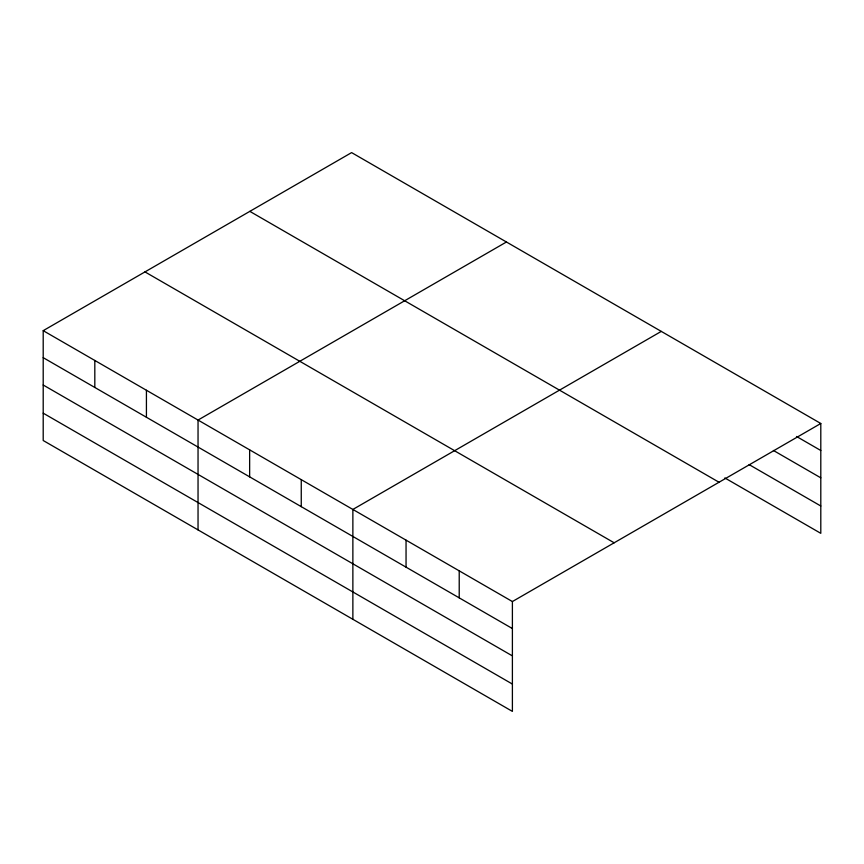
<?xml version="1.0" encoding="UTF-8"?>
<svg xmlns="http://www.w3.org/2000/svg" width="864" height="864" viewBox="0 0 864 864"><rect width="100%" height="100%" fill="white"/><g stroke="black" fill="none" stroke-linecap="round" stroke-linejoin="round"><path stroke-width="1.3" d="M512.395 655.895L512.395 601.549L43.2 330.664L43.2 440.51L512.395 711.396L512.395 655.895L43.2 385.009M724.853 477.943L820.8 533.336L820.8 423.49L351.605 152.604L43.2 330.664M506.444 241.996L198.04 420.055L198.04 529.902M661.273 331.398L352.868 509.447L352.868 619.294M512.395 601.549L820.8 423.49M796.522 436.482L820.8 450.5M773.41 450.468L820.8 477.835M749.131 464.616L820.8 506.002M249.836 211.367L719.032 482.252M144.968 271.901L614.164 542.797M43.2 357.664L512.395 628.56M43.2 413.165L512.395 684.061M459.216 570.845L459.216 597.856M406.048 540.151L406.048 567.151M301.255 479.65L301.255 506.66M249.642 449.852L249.642 476.863M146.426 390.258L146.426 417.258M94.813 360.461L94.813 387.461"/></g></svg>
